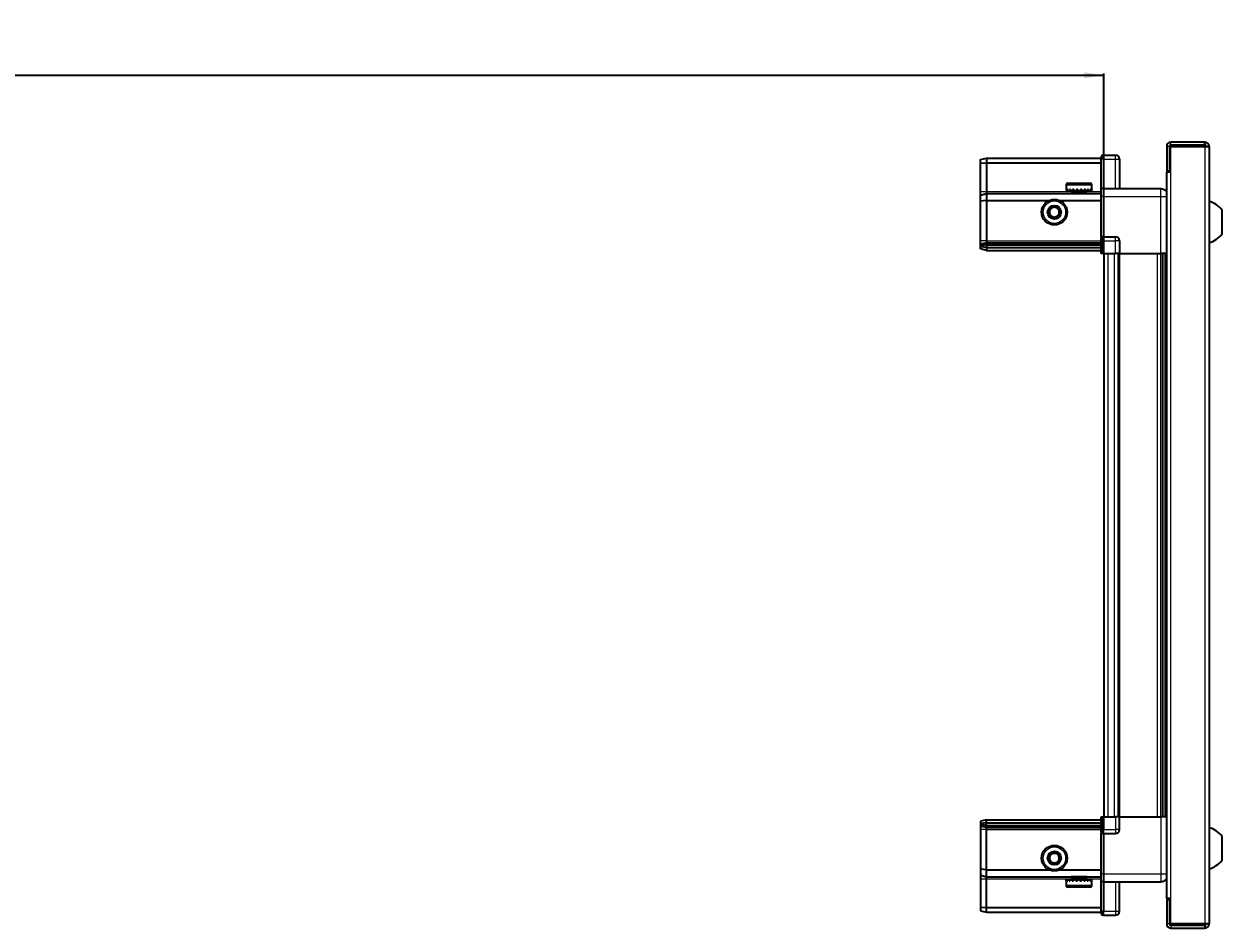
# Model space of a CAD drawing. Header units: millimetres. Extents: x 899 to 3869, y -216 to 1816.
# Drawn here: x 2514 to 3122, y 1294 to 1754 of the extents above; entities that cross this region are included whole.
import ezdxf

# ---------------------------------------------------------------- set-up
doc = ezdxf.new("R2010")
doc.units = ezdxf.units.MM
doc.layers.add('FORMAT', color=7, linetype='Continuous')
doc.styles.add('SLDTEXTSTYLE0', font='TXT', dxfattribs={"width": 0.75})
doc.dimstyles.new('SLDDIMSTYLE0', dxfattribs={"dimtxt": 20, "dimasz": 10, "dimexe": 0, "dimexo": 0.0625, "dimgap": 5, "dimtad": 2, "dimdec": 1, "dimrnd": 1e-09, "dimzin": 12, "dimdsep": 46, "dimtxsty": 'SLDTEXTSTYLE0', "dimsah": 1, "dimcen": 0.09, "dimadec": 0, "dimazin": 3, "dimtfac": 1, "dimtofl": 0, "dimtmove": 0, "dimatfit": 3, "dimfxl": 0, "dimfrac": 2, "dimtolj": 1, "dimtzin": 12, "dimarcsym": 0})

# ---------------------------------------------------------------- blocks, each defined once
blk = doc.blocks.new('_D_4')
at = {"layer": 'FORMAT'}
for p, q in [((1762.2, 1636.94), (1762.2, 1728.43)), ((1762.2, 1727.43), (3062.2, 1727.43)), ((3062.2, 1636.94), (3062.2, 1728.43))]:
    blk.add_line(p, q, dxfattribs=at)
for points in [[(1762.2, 1727.43), (1772.2, 1725.9), (1772.2, 1728.97)], [(3062.2, 1727.43), (3052.2, 1728.97), (3052.2, 1725.9)]]:
    blk.add_solid(points, dxfattribs=at)
at = {"layer": 'FORMAT', "insert": (2382.64, 1753.22), "char_height": 20, "attachment_point": 1, "style": 'SLDTEXTSTYLE0'}
blk.add_mtext('1300', dxfattribs=at)

msp = doc.modelspace()

# ---------------------------------------------------------------- linework, layer by layer
at = {"color": 7, "linetype": 'Continuous', "lineweight": 25}
for p, q in [((3094.05, 1691.33), (3094.05, 1678.93)), ((3095.55, 1691.33), (3095.55, 1678.93)), ((3096.05, 1678.43), (3096.05, 1691.33)), ((3096.05, 1691.33), (3113.45, 1691.33)), ((3113.45, 1693.43), (3096.15, 1693.43)), ((3113.45, 1691.93), (3096.15, 1691.93)), ((3113.45, 1691.93), (3113.45, 1693.43)), ((3113.45, 1691.33), (3115.55, 1691.33)), ((3115.55, 1691.33), (3115.55, 1296.53)), ((2999.55, 1684.63), (3002.55, 1685.43)), ((2999.55, 1682.78), (2999.55, 1684.63)), ((3002.55, 1685.43), (3002.55, 1682.93)), ((3002.55, 1685.43), (3060.85, 1685.43)), ((3061.71, 1686.93), (3060.85, 1686.43)), ((3061.71, 1686.93), (3060.85, 1686.43)), ((3060.85, 1686.43), (3060.85, 1684.93)), ((3060.85, 1670.13), (3060.85, 1684.93)), ((3062.05, 1686.93), (3061.71, 1686.93)), ((3062.05, 1686.93), (3061.71, 1686.93)), ((3062.05, 1684.93), (3062.05, 1686.93)), ((3062.05, 1686.93), (3062.05, 1686.93)), ((3062.05, 1686.93), (3068.05, 1686.93)), ((3062.05, 1684.93), (3062.05, 1670.13)), ((3070.05, 1684.93), (3070.05, 1669.93)), ((2999.55, 1682.78), (3002.55, 1682.93)), ((2999.55, 1668.43), (2999.55, 1682.78)), ((3002.55, 1682.93), (3002.55, 1668.43)), ((3002.55, 1682.93), (3060.85, 1682.93)), ((3093.95, 1678.43), (3093.95, 1309.43)), ((3093.95, 1678.43), (3096.05, 1678.43)), ((3094.05, 1678.93), (3095.55, 1678.93)), ((3043.85, 1672.63), (3055.25, 1672.63)), ((2999.55, 1666.63), (2999.55, 1668.43)), ((2999.55, 1666.63), (3002.55, 1667.43)), ((2999.55, 1663.6), (2999.55, 1666.63)), ((3002.55, 1668.43), (3002.55, 1667.43)), ((3002.55, 1667.43), (3002.55, 1663.93)), ((3002.55, 1667.43), (3060.85, 1667.43)), ((3043.05, 1671.83), (3043.05, 1668.93)), ((3043.05, 1668.93), (3043.09, 1668.93)), ((3043.21, 1669.43), (3043.09, 1669.43)), ((3043.09, 1669.43), (3043.09, 1668.93)), ((3043.09, 1668.93), (3043.21, 1668.93)), ((3043.21, 1669.43), (3043.21, 1668.93)), ((3043.21, 1668.93), (3043.62, 1668.93)), ((3043.96, 1669.43), (3043.62, 1669.43)), ((3043.62, 1669.43), (3043.62, 1668.93)), ((3043.62, 1668.93), (3043.96, 1668.93)), ((3043.96, 1669.43), (3043.96, 1668.93)), ((3043.96, 1668.93), (3044.73, 1668.93)), ((3045.25, 1669.43), (3044.73, 1669.43)), ((3044.73, 1669.43), (3044.73, 1668.93)), ((3044.73, 1668.93), (3045.25, 1668.93)), ((3045.15, 1668.93), (3045.15, 1668.83)), ((3045.15, 1668.83), (3053.95, 1668.83)), ((3045.25, 1669.43), (3045.25, 1668.93)), ((3045.25, 1668.93), (3046.31, 1668.93)), ((3045.55, 1668.43), (3046.24, 1667.95)), ((3045.55, 1668.43), (3053.55, 1668.43)), ((3046.24, 1667.95), (3045.55, 1667.47)), ((3045.55, 1667.47), (3045.55, 1667.43)), ((3045.55, 1667.47), (3053.55, 1667.47)), ((3046.24, 1667.95), (3052.86, 1667.95)), ((3046.97, 1669.43), (3046.31, 1669.43)), ((3046.31, 1669.43), (3046.31, 1668.93)), ((3046.31, 1668.93), (3046.97, 1668.93)), ((3046.97, 1669.43), (3046.97, 1668.93)), ((3046.97, 1668.93), (3048.21, 1668.93)), ((3048.94, 1669.43), (3048.21, 1669.43)), ((3048.21, 1669.43), (3048.21, 1668.93)), ((3048.21, 1668.93), (3048.64, 1668.93)), ((3048.64, 1669.43), (3048.64, 1668.93)), ((3048.94, 1669.43), (3048.94, 1668.93)), ((3048.94, 1668.93), (3050.24, 1668.93)), ((3050.97, 1669.43), (3050.24, 1669.43)), ((3050.24, 1669.43), (3050.24, 1668.93)), ((3050.51, 1669.43), (3050.51, 1668.93)), ((3050.51, 1668.93), (3050.97, 1668.93)), ((3050.97, 1669.43), (3050.97, 1668.93)), ((3050.97, 1668.93), (3052.2, 1668.93)), ((3052.86, 1669.43), (3052.2, 1669.43)), ((3052.2, 1669.43), (3052.2, 1668.93)), ((3052.2, 1668.93), (3052.86, 1668.93)), ((3052.86, 1669.43), (3052.86, 1668.93)), ((3052.86, 1668.93), (3053.91, 1668.93)), ((3052.86, 1667.95), (3053.55, 1668.43)), ((3053.55, 1667.47), (3052.86, 1667.95)), ((3053.55, 1667.43), (3053.55, 1667.47)), ((3054.43, 1669.43), (3053.91, 1669.43)), ((3053.91, 1669.43), (3053.91, 1668.93)), ((3053.91, 1668.93), (3054.43, 1668.93)), ((3053.95, 1668.83), (3053.95, 1668.93)), ((3054.43, 1669.43), (3054.43, 1668.93)), ((3054.43, 1668.93), (3055.18, 1668.93)), ((3055.52, 1669.43), (3055.18, 1669.43)), ((3055.18, 1669.43), (3055.18, 1668.93)), ((3055.18, 1668.93), (3055.52, 1668.93)), ((3055.52, 1669.43), (3055.52, 1668.93)), ((3055.52, 1668.93), (3055.91, 1668.93)), ((3056.02, 1669.43), (3055.91, 1669.43)), ((3055.91, 1669.43), (3055.91, 1668.93)), ((3055.91, 1668.93), (3056.02, 1668.93)), ((3056.02, 1669.43), (3056.02, 1668.93)), ((3056.02, 1668.93), (3056.05, 1668.93)), ((3056.05, 1668.93), (3056.05, 1671.83)), ((3060.85, 1669.93), (3060.85, 1670.13)), ((3062.05, 1669.93), (3060.85, 1669.93)), ((3060.85, 1665.93), (3060.85, 1669.93)), ((3062.05, 1670.13), (3062.05, 1669.93)), ((3062.05, 1669.93), (3062.05, 1665.93)), ((3062.05, 1669.93), (3091.05, 1669.93)), ((3002.55, 1663.93), (2999.55, 1663.6)), ((2999.55, 1643.43), (2999.55, 1663.6)), ((3002.55, 1663.93), (3002.55, 1643.43)), ((3002.55, 1663.93), (3034.55, 1663.93)), ((3039.55, 1663.93), (3060.85, 1663.93)), ((3060.85, 1645.63), (3060.85, 1665.93)), ((3062.05, 1665.93), (3062.05, 1645.63)), ((3122.15, 1646.93), (3122.15, 1658.93)), ((2999.55, 1641.63), (2999.55, 1643.43)), ((3002.55, 1642.43), (2999.55, 1641.63)), ((3002.55, 1643.43), (3002.55, 1642.43)), ((3002.55, 1642.43), (3002.55, 1641.43)), ((3002.55, 1642.43), (3060.85, 1642.43)), ((3060.85, 1645.43), (3060.85, 1645.63)), ((3062.05, 1645.43), (3060.85, 1645.43)), ((3060.85, 1645.43), (3060.85, 1644.76)), ((3060.85, 1636.93), (3060.85, 1644.76)), ((3061.71, 1643.43), (3061.71, 1636.93)), ((3062.05, 1645.63), (3062.05, 1645.43)), ((3062.05, 1643.43), (3062.05, 1645.43)), ((3062.05, 1645.43), (3068.05, 1645.43)), ((3062.05, 1643.43), (3062.05, 1645.43)), ((3062.05, 1643.43), (3062.05, 1636.93)), ((3070.05, 1643.43), (3070.05, 1636.93)), ((2999.55, 1640.89), (2999.55, 1641.63)), ((3002.55, 1641.43), (2999.55, 1640.89)), ((2999.55, 1640.39), (2999.55, 1640.89)), ((3002.55, 1639.93), (2999.55, 1640.39)), ((2999.55, 1639.24), (2999.55, 1640.39)), ((3002.55, 1638.43), (2999.55, 1639.24)), ((3002.55, 1641.43), (3002.55, 1639.93)), ((3002.55, 1641.43), (3060.85, 1641.43)), ((3002.55, 1639.93), (3060.85, 1639.93)), ((3002.55, 1639.93), (3002.55, 1638.43)), ((3002.55, 1638.43), (3060.85, 1638.43)), ((3061.71, 1636.93), (3060.85, 1636.93)), ((3062.05, 1636.93), (3061.71, 1636.93)), ((3062.05, 1636.93), (3068.05, 1636.93)), ((3062.2, 1636.93), (3062.2, 1350.93)), ((3070.05, 1636.93), (3068.05, 1636.93)), ((3069.4, 1636.93), (3069.4, 1350.93)), ((3070.05, 1636.93), (3091.05, 1636.93)), ((3092.07, 1350.93), (3092.07, 1636.93)), ((3092.11, 1350.93), (3092.11, 1636.93)), ((3093.9, 1636.93), (3093.9, 1350.93)), ((3060.85, 1343.11), (3060.85, 1350.93)), ((3060.85, 1350.93), (3061.71, 1350.93)), ((3061.71, 1350.93), (3061.71, 1350.93)), ((3061.71, 1350.93), (3061.71, 1344.43)), ((3062.05, 1350.93), (3061.71, 1350.93)), ((3062.05, 1350.93), (3062.05, 1344.43)), ((3062.05, 1350.93), (3062.05, 1350.93)), ((3062.05, 1350.93), (3068.05, 1350.93)), ((3062.05, 1350.93), (3062.05, 1344.43)), ((3070.05, 1350.93), (3068.05, 1350.93)), ((3070.05, 1344.43), (3070.05, 1350.93)), ((3070.05, 1350.93), (3091.05, 1350.93)), ((3002.55, 1349.43), (2999.55, 1348.63)), ((2999.55, 1348.63), (2999.55, 1347.48)), ((3002.55, 1347.93), (2999.55, 1347.48)), ((2999.55, 1347.48), (2999.55, 1346.98)), ((3002.55, 1346.43), (2999.55, 1346.98)), ((2999.55, 1346.98), (2999.55, 1346.24)), ((3002.55, 1345.43), (2999.55, 1346.24)), ((2999.55, 1346.24), (2999.55, 1344.43)), ((2999.55, 1344.43), (2999.55, 1324.27)), ((3002.55, 1347.93), (3002.55, 1349.43)), ((3002.55, 1349.43), (3060.85, 1349.43)), ((3002.55, 1347.93), (3060.85, 1347.93)), ((3002.55, 1346.43), (3002.55, 1347.93)), ((3002.55, 1346.43), (3060.85, 1346.43)), ((3002.55, 1345.43), (3002.55, 1346.43)), ((3002.55, 1345.43), (3060.85, 1345.43)), ((3002.55, 1344.43), (3002.55, 1345.43)), ((3002.55, 1323.93), (3002.55, 1344.43)), ((3062.05, 1342.43), (3062.05, 1344.43)), ((3060.85, 1343.11), (3060.85, 1342.43)), ((3062.05, 1342.43), (3060.85, 1342.43)), ((3060.85, 1342.23), (3060.85, 1342.43)), ((3060.85, 1321.93), (3060.85, 1342.23)), ((3062.05, 1342.43), (3062.05, 1342.23)), ((3062.05, 1342.43), (3068.05, 1342.43)), ((3062.05, 1342.23), (3062.05, 1321.93)), ((3122.15, 1328.93), (3122.15, 1340.93)), ((3002.55, 1323.93), (2999.55, 1324.27)), ((2999.55, 1324.27), (2999.55, 1321.24)), ((2999.55, 1321.24), (3002.55, 1320.43)), ((2999.55, 1321.24), (2999.55, 1319.43)), ((3002.55, 1323.93), (3034.55, 1323.93)), ((3002.55, 1320.43), (3002.55, 1323.93)), ((3002.55, 1320.43), (3060.85, 1320.43)), ((3002.55, 1319.43), (3002.55, 1320.43)), ((3039.55, 1323.93), (3060.85, 1323.93)), ((3045.55, 1320.43), (3045.55, 1320.4)), ((3045.55, 1320.4), (3046.24, 1319.92)), ((3053.55, 1320.4), (3045.55, 1320.4)), ((3046.24, 1319.92), (3045.55, 1319.43)), ((3052.86, 1319.92), (3046.24, 1319.92)), ((3052.86, 1319.92), (3053.55, 1320.4)), ((3053.55, 1319.43), (3052.86, 1319.92)), ((3053.55, 1320.4), (3053.55, 1320.43)), ((3060.85, 1317.93), (3060.85, 1321.93)), ((3062.05, 1321.93), (3062.05, 1317.93)), ((2999.55, 1319.43), (2999.55, 1305.09)), ((3002.55, 1304.93), (3002.55, 1319.43)), ((3043.05, 1318.93), (3043.05, 1316.03)), ((3043.07, 1318.93), (3043.05, 1318.93)), ((3043.07, 1318.43), (3043.07, 1318.93)), ((3043.16, 1318.93), (3043.07, 1318.93)), ((3043.07, 1318.43), (3043.16, 1318.43)), ((3043.16, 1318.43), (3043.16, 1318.93)), ((3043.54, 1318.93), (3043.16, 1318.93)), ((3043.54, 1318.43), (3043.54, 1318.93)), ((3043.86, 1318.93), (3043.54, 1318.93)), ((3043.54, 1318.43), (3043.86, 1318.43)), ((3055.25, 1315.23), (3043.85, 1315.23)), ((3043.86, 1318.43), (3043.86, 1318.93)), ((3044.59, 1318.93), (3043.86, 1318.93)), ((3044.59, 1318.43), (3044.59, 1318.93)), ((3045.1, 1318.93), (3044.59, 1318.93)), ((3044.59, 1318.43), (3045.1, 1318.43)), ((3045.1, 1318.43), (3045.1, 1318.93)), ((3046.14, 1318.93), (3045.1, 1318.93)), ((3045.15, 1319.03), (3045.15, 1318.93)), ((3053.95, 1319.03), (3045.15, 1319.03)), ((3053.55, 1319.43), (3045.55, 1319.43)), ((3046.14, 1318.43), (3046.14, 1318.93)), ((3046.79, 1318.93), (3046.14, 1318.93)), ((3046.14, 1318.43), (3046.79, 1318.43)), ((3046.79, 1318.43), (3046.79, 1318.93)), ((3048.01, 1318.93), (3046.79, 1318.93)), ((3048.01, 1318.43), (3048.01, 1318.93)), ((3048.51, 1318.93), (3048.01, 1318.93)), ((3048.01, 1318.43), (3048.74, 1318.43)), ((3048.51, 1318.43), (3048.51, 1318.93)), ((3048.74, 1318.43), (3048.74, 1318.93)), ((3050.04, 1318.93), (3048.74, 1318.93)), ((3050.04, 1318.43), (3050.04, 1318.93)), ((3050.04, 1318.43), (3050.77, 1318.43)), ((3050.38, 1318.43), (3050.38, 1318.93)), ((3050.77, 1318.93), (3050.38, 1318.93)), ((3050.77, 1318.43), (3050.77, 1318.93)), ((3052.02, 1318.93), (3050.77, 1318.93)), ((3052.02, 1318.43), (3052.02, 1318.93)), ((3052.69, 1318.93), (3052.02, 1318.93)), ((3052.02, 1318.43), (3052.69, 1318.43)), ((3052.69, 1318.43), (3052.69, 1318.93)), ((3053.76, 1318.93), (3052.69, 1318.93)), ((3053.76, 1318.43), (3053.76, 1318.93)), ((3054.29, 1318.93), (3053.76, 1318.93)), ((3053.76, 1318.43), (3054.29, 1318.43)), ((3053.95, 1318.93), (3053.95, 1319.03)), ((3054.29, 1318.43), (3054.29, 1318.93)), ((3055.08, 1318.93), (3054.29, 1318.93)), ((3055.08, 1318.43), (3055.08, 1318.93)), ((3055.43, 1318.93), (3055.08, 1318.93)), ((3055.08, 1318.43), (3055.43, 1318.43)), ((3055.43, 1318.43), (3055.43, 1318.93)), ((3055.86, 1318.93), (3055.43, 1318.93)), ((3055.86, 1318.43), (3055.86, 1318.93)), ((3056, 1318.93), (3055.86, 1318.93)), ((3055.86, 1318.43), (3056, 1318.43)), ((3056, 1318.43), (3056, 1318.93)), ((3056.05, 1318.93), (3056, 1318.93)), ((3056.05, 1316.03), (3056.05, 1318.93)), ((3062.05, 1317.93), (3060.85, 1317.93)), ((3060.85, 1317.73), (3060.85, 1317.93)), ((3060.85, 1302.93), (3060.85, 1317.73)), ((3062.05, 1317.93), (3062.05, 1317.73)), ((3062.05, 1317.93), (3091.05, 1317.93)), ((3062.05, 1317.73), (3062.05, 1302.93)), ((3062.05, 1317.73), (3062.05, 1302.93)), ((3070.05, 1302.93), (3070.05, 1317.93)), ((3096.05, 1309.43), (3093.95, 1309.43)), ((3094.05, 1308.93), (3095.55, 1308.93)), ((3094.05, 1308.93), (3094.05, 1296.53)), ((3095.55, 1308.93), (3095.55, 1296.53)), ((3096.05, 1296.53), (3096.05, 1309.43)), ((2999.55, 1305.09), (3002.55, 1304.93)), ((2999.55, 1305.09), (2999.55, 1303.24)), ((2999.55, 1303.24), (3002.55, 1302.43)), ((3002.55, 1304.93), (3060.85, 1304.93)), ((3002.55, 1302.43), (3002.55, 1304.93)), ((3002.55, 1302.43), (3060.85, 1302.43)), ((3060.85, 1302.93), (3060.85, 1301.43)), ((3060.85, 1301.43), (3061.71, 1300.93)), ((3062.05, 1300.93), (3062.05, 1302.93)), ((3062.05, 1300.93), (3061.71, 1300.93)), ((3062.05, 1300.93), (3068.05, 1300.93)), ((3113.45, 1296.53), (3096.05, 1296.53)), ((3096.15, 1295.93), (3113.45, 1295.93)), ((3115.55, 1296.53), (3113.45, 1296.53)), ((3113.45, 1295.93), (3113.45, 1294.43)), ((3096.15, 1294.43), (3113.45, 1294.43))]:
    msp.add_line(p, q, dxfattribs=at)
at = {"color": 8, "linetype": 'Continuous', "lineweight": 18}
for p, q in [((3095.55, 1691.33), (3094.05, 1691.33)), ((3096.15, 1691.93), (3096.15, 1693.43)), ((3113.45, 1691.33), (3113.45, 1296.53)), ((3062.05, 1684.93), (3060.85, 1684.93)), ((3062.05, 1684.93), (3068.05, 1684.93)), ((3068.05, 1684.93), (3068.05, 1686.93)), ((3068.05, 1669.93), (3068.05, 1684.93)), ((3068.05, 1684.93), (3070.05, 1684.93)), ((3096.05, 1678.43), (3096.05, 1309.43)), ((2999.55, 1668.43), (3002.55, 1668.43)), ((3002.55, 1668.43), (3045.55, 1668.43)), ((3043.05, 1671.83), (3056.05, 1671.83)), ((3053.55, 1668.43), (3060.85, 1668.43)), ((3060.85, 1670.13), (3062.05, 1670.13)), ((3062.05, 1665.93), (3060.85, 1665.93)), ((3062.05, 1665.93), (3091.05, 1665.93)), ((3091.05, 1636.93), (3091.05, 1665.93)), ((3002.55, 1643.43), (2999.55, 1643.43)), ((3002.55, 1643.43), (3060.85, 1643.43)), ((3060.85, 1645.63), (3062.05, 1645.63)), ((3062.05, 1643.43), (3061.71, 1643.43)), ((3062.05, 1643.43), (3068.05, 1643.43)), ((3068.05, 1643.43), (3068.05, 1645.43)), ((3068.05, 1636.93), (3068.05, 1643.43)), ((3070.05, 1643.43), (3068.05, 1643.43)), ((3064.2, 1636.93), (3064.2, 1350.93)), ((3067.4, 1636.93), (3067.4, 1350.93)), ((3070.05, 1636.93), (3070.05, 1350.93)), ((3089.45, 1350.93), (3089.45, 1636.93)), ((3090.86, 1636.93), (3090.86, 1350.93)), ((3093.31, 1350.93), (3093.31, 1636.93)), ((3062.05, 1350.93), (3061.71, 1350.93)), ((3068.05, 1350.93), (3068.05, 1344.43)), ((3091.05, 1350.93), (3091.05, 1321.93)), ((3002.55, 1344.43), (2999.55, 1344.43)), ((3002.55, 1344.43), (3060.85, 1344.43)), ((3062.05, 1344.43), (3061.71, 1344.43)), ((3062.05, 1344.43), (3068.05, 1344.43)), ((3070.05, 1344.43), (3068.05, 1344.43)), ((3068.05, 1344.43), (3068.05, 1342.43)), ((3062.05, 1342.23), (3060.85, 1342.23)), ((3062.05, 1321.93), (3060.85, 1321.93)), ((3062.05, 1321.93), (3091.05, 1321.93)), ((2999.55, 1319.43), (3002.55, 1319.43)), ((3002.55, 1319.43), (3045.55, 1319.43)), ((3056.05, 1316.03), (3043.05, 1316.03)), ((3053.55, 1319.43), (3060.85, 1319.43)), ((3062.05, 1317.73), (3060.85, 1317.73)), ((3068.05, 1317.93), (3068.05, 1302.93)), ((3062.05, 1302.93), (3060.85, 1302.93)), ((3062.05, 1302.93), (3068.05, 1302.93)), ((3068.05, 1302.93), (3070.05, 1302.93)), ((3068.05, 1302.93), (3068.05, 1300.93)), ((3095.55, 1296.53), (3094.05, 1296.53)), ((3096.15, 1295.93), (3096.15, 1294.43))]:
    msp.add_line(p, q, dxfattribs=at)
at = {"color": 7, "linetype": 'Continuous', "lineweight": 25}
for centre, radius in [((3037.05, 1657.93), 6.5), ((3037.05, 1657.93), 3.46), ((3037.05, 1329.93), 6.5), ((3037.05, 1329.93), 3.46)]:
    msp.add_circle(centre, radius, dxfattribs=at)
at = {"color": 8, "linetype": 'Continuous', "lineweight": 18}
for centre in [(3037.05, 1657.93), (3037.05, 1329.93)]:
    msp.add_circle(centre, 5.7, dxfattribs=at)
at = {"color": 7, "linetype": 'Continuous', "lineweight": 25}
for centre, radius, start, end in [((3096.15, 1691.33), 2.1, 90, 180), ((3096.15, 1691.33), 0.6, 90, 180), ((3113.45, 1691.33), 2.1, 0, 90), ((3113.45, 1691.33), 0.6, 0, 90), ((3068.05, 1684.93), 2, 0, 90), ((3043.85, 1671.83), 0.8, 90, 180), ((3055.25, 1671.83), 0.8, 0, 90), ((3045.15, 1668.43), 0.4, 0, 90), ((3053.95, 1668.43), 0.4, 90, 180), ((3037.05, 1657.93), 2.5, 120.74103, 180.74103), ((3037.05, 1657.93), 2.5, 60.74103, 120.74103), ((3037.05, 1657.93), 2.5, 0.74103, 60.74103), ((3112.52, 1651.91), 11.91, 36.1266, 75.29965), ((3037.05, 1657.93), 2.5, 180.74103, 240.74103), ((3037.05, 1657.93), 2.5, 240.74103, 300.74103), ((3037.05, 1657.93), 2.5, 300.74103, 0.74103), ((3068.05, 1643.43), 2, 0, 90), ((3112.52, 1653.96), 11.91, 284.70035, 323.8734), ((3068.05, 1344.43), 2, 270, 0), ((3112.52, 1333.91), 11.91, 36.1266, 75.29965), ((3037.05, 1329.93), 2.5, 95.91157, 155.91157), ((3037.05, 1329.93), 2.5, 35.91157, 95.91157), ((3037.05, 1329.93), 2.5, 155.91157, 215.91157), ((3037.05, 1329.93), 2.5, 215.91157, 275.91157), ((3037.05, 1329.93), 2.5, 275.91157, 335.91157), ((3037.05, 1329.93), 2.5, 335.91157, 35.91157), ((3112.52, 1335.96), 11.91, 284.70035, 323.8734), ((3043.85, 1316.03), 0.8, 180, 270), ((3045.15, 1319.43), 0.4, 270, 0), ((3053.95, 1319.43), 0.4, 180, 270), ((3055.25, 1316.03), 0.8, 270, 0), ((3068.05, 1302.93), 2, 270, 0), ((3096.15, 1296.53), 2.1, 180, 270), ((3096.15, 1296.53), 0.6, 180, 270), ((3113.45, 1296.53), 2.1, 270, 0), ((3113.45, 1296.53), 0.6, 270, 0)]:
    msp.add_arc(centre, radius, start, end, dxfattribs=at)
for centre, start_param, end_param in [((3058.25, 1643.43), 0, 0.722734), ((3058.25, 1344.43), 5.560451, 6.283185)]:
    msp.add_ellipse(centre, major_axis=(3.46, 0), ratio=0.57735, start_param=start_param, end_param=end_param, dxfattribs=at)
for points, knots in [([(3091.05, 1669.93), (3091.49, 1669.89), (3092.17, 1669.82), (3092.98, 1669.38), (3093.53, 1668.94), (3093.81, 1668.57), (3093.95, 1668.39)], [0, 0, 0, 0, 0.384298, 0.591173, 0.802437, 1, 1, 1, 1]), ([(3034.53, 1659.34), (3034.97, 1659.61), (3035.8, 1660.1), (3036.63, 1660.59), (3037.01, 1660.82)], [0, 0, 0, 0, 0.5346859, 1, 1, 1, 1]), ([(3037.01, 1660.82), (3037.46, 1660.57), (3038.3, 1660.1), (3039.14, 1659.63), (3039.53, 1659.41)], [0, 0, 0, 0, 0.534686, 1, 1, 1, 1]), ([(3034.57, 1656.46), (3034.57, 1656.58), (3034.56, 1657.18), (3034.54, 1658.18), (3034.53, 1659), (3034.53, 1659.34)], [0, 0, 0, 0, 0.133125, 0.637099, 1, 1, 1, 1]), ([(3037.09, 1655.05), (3036.64, 1655.3), (3035.79, 1655.77), (3034.96, 1656.24), (3034.57, 1656.46)], [0, 0, 0, 0, 0.534686, 1, 1, 1, 1]), ([(3039.57, 1656.52), (3039.12, 1656.26), (3038.29, 1655.77), (3037.47, 1655.28), (3037.09, 1655.05)], [0, 0, 0, 0, 0.5346859, 1, 1, 1, 1]), ([(3039.53, 1659.41), (3039.53, 1659.06), (3039.54, 1658.24), (3039.56, 1657.25), (3039.57, 1656.65), (3039.57, 1656.52)], [0, 0, 0, 0, 0.362901, 0.866875, 1, 1, 1, 1]), ([(3093.9, 1636.93), (3093.86, 1636.93), (3093.64, 1636.93), (3092.92, 1636.93), (3091.96, 1636.93), (3091.31, 1636.93), (3091.05, 1636.93)], [0, 0, 0, 0, 0.071707, 0.420979, 0.770251, 1, 1, 1, 1]), ([(3093.9, 1350.93), (3093.86, 1350.93), (3093.64, 1350.93), (3092.92, 1350.93), (3091.96, 1350.93), (3091.31, 1350.93), (3091.05, 1350.93)], [0, 0, 0, 0, 0.071707, 0.420979, 0.770251, 1, 1, 1, 1]), ([(3034.18, 1329.64), (3034.39, 1330.11), (3034.78, 1330.99), (3035.17, 1331.86), (3035.36, 1332.27)], [0, 0, 0, 0, 0.534686, 1, 1, 1, 1]), ([(3035.36, 1332.27), (3035.7, 1332.31), (3036.52, 1332.39), (3037.51, 1332.49), (3038.1, 1332.56), (3038.23, 1332.57)], [0, 0, 0, 0, 0.3629006, 0.8668753, 1, 1, 1, 1]), ([(3038.23, 1332.57), (3038.53, 1332.15), (3039.09, 1331.37), (3039.66, 1330.59), (3039.92, 1330.23)], [0, 0, 0, 0, 0.5346859, 1, 1, 1, 1]), ([(3035.87, 1327.3), (3035.57, 1327.72), (3035, 1328.5), (3034.44, 1329.27), (3034.18, 1329.64)], [0, 0, 0, 0, 0.534686, 1, 1, 1, 1]), ([(3038.74, 1327.6), (3038.62, 1327.58), (3038.02, 1327.52), (3037.03, 1327.42), (3036.21, 1327.33), (3035.87, 1327.3)], [0, 0, 0, 0, 0.133125, 0.637099, 1, 1, 1, 1]), ([(3039.92, 1330.23), (3039.71, 1329.76), (3039.32, 1328.88), (3038.92, 1328), (3038.74, 1327.6)], [0, 0, 0, 0, 0.5346859, 1, 1, 1, 1]), ([(3091.05, 1317.93), (3091.49, 1317.98), (3092.17, 1318.05), (3092.98, 1318.49), (3093.53, 1318.93), (3093.81, 1319.3), (3093.95, 1319.48)], [0, 0, 0, 0, 0.384298, 0.591173, 0.802437, 1, 1, 1, 1])]:
    msp.add_open_spline(points, degree=3, knots=knots, dxfattribs=at)
at = {"color": 8, "linetype": 'Continuous', "lineweight": 18}
for points in [[(3091.05, 1665.93), (3091.05, 1666.46), (3091.05, 1667.51), (3091.05, 1668.83), (3091.05, 1669.75), (3091.05, 1669.87), (3091.05, 1669.93)], [(3091.05, 1321.93), (3091.05, 1321.41), (3091.05, 1320.36), (3091.05, 1319.04), (3091.05, 1318.11), (3091.05, 1317.99), (3091.05, 1317.93)]]:
    msp.add_open_spline(points, degree=3, dxfattribs=at)
for points in [[(3091.05, 1665.93), (3091.49, 1665.93), (3092.17, 1665.93), (3092.98, 1665.93), (3093.53, 1665.93), (3093.81, 1665.93), (3093.95, 1665.93)], [(3091.05, 1321.93), (3091.49, 1321.93), (3092.17, 1321.93), (3092.98, 1321.93), (3093.53, 1321.93), (3093.81, 1321.93), (3093.95, 1321.93)]]:
    msp.add_open_spline(points, degree=3, knots=[0, 0, 0, 0, 0.384298, 0.591173, 0.802437, 1, 1, 1, 1], dxfattribs=at)

# ---------------------------------------------------------------- dimensions: what is measured, and where the dimension line sits
at = {"layer": 'FORMAT'}
dim = msp.add_linear_dim(base=(3062.2, 1727.43), p1=(1762.2, 1636.93), p2=(3062.2, 1636.93), angle=0, dimstyle='SLDDIMSTYLE0', dxfattribs=at)
dim.commit()
dim.dimension.update_dxf_attribs({"geometry": '_D_4', "text_midpoint": (2412.2, 1727.43), "dimtype": 160})

doc.saveas('drawing.dxf')
